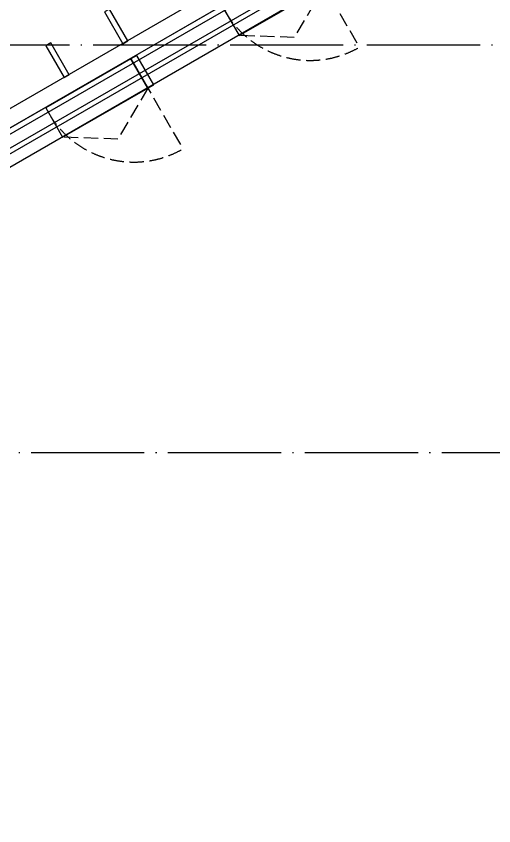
# Model space of a CAD drawing. Extents: x -1262219 to 73468, y -207485 to 163917.
# Drawn here: x 42998 to 47220, y 73500 to 80656 of the extents above; entities that cross this region are included whole.
import ezdxf

# ---------------------------------------------------------------- set-up
doc = ezdxf.new("R2010")
doc.units = 0
doc.header["$LTSCALE"] = 500
doc.header["$MEASUREMENT"] = 0
doc.linetypes.add('13#楼幕墙$0$DASH', pattern=[0.35, 0.25, -0.1])
doc.linetypes.add('X-104 13#平面$0$DOTE', pattern=[2.4200000000000004, 2, -0.2, 0.02, -0.2])
doc.layers.get('0').update_dxf_attribs({"linetype": 'CONTINUOUS'})
for name, color, linetype in [('13#楼幕墙$0$A-C_幕墙龙骨', 133, 'CONTINUOUS'), ('13#楼幕墙$0$A-C_玻璃幕墙', 140, 'CONTINUOUS'), ('13#楼幕墙$0$A-C_窗', 140, 'CONTINUOUS'), ('13#楼幕墙$0$A-TECH_结构', 21, 'CONTINUOUS'), ('13#楼幕墙$0$D-铝板', 181, 'CONTINUOUS'), ('X-104 13#平面$0$A-TECH_结构', 21, 'CONTINUOUS'), ('X-104 13#平面$0$A_AXIS-轴线', 36, 'X-104 13#平面$0$DOTE')]:
    doc.layers.add(name, color=color, linetype=linetype)
doc.layers.add('X-104 13#平面$0$000套内', color=226, linetype='CONTINUOUS', lineweight=30, plot=False)

# ---------------------------------------------------------------- blocks, each defined once
blk = doc.blocks.new('13#楼幕墙$0$A$C2B4E24BF')
at = {"linetype": '13#楼幕墙$0$DASH'}
for points in [[(5.000000000021828, 50.00000000008004), (5.000000000021828, 920.0000000000509)], [(4.99999999969441, 300), (459.9999999998472, 556.983625253335), (874.9999999999854, 299.9999999999854)]]:
    blk.add_lwpolyline(points, dxfattribs=at)
blk.add_lwpolyline([(4.99999999969441, 7.275957614183426e-12), (875, -7.275957614183426e-12), (874.9999999999854, 299.9999999999854), (4.99999999969441, 299.9999999999927)], close=True)
blk.add_arc((5.000000000021828, 50.00000000005821), 869.9999999999782, 0, 90, dxfattribs=at)
blk = doc.blocks.new('13#楼幕墙$0$ccdididi')
blk.add_lwpolyline([(50.00000000001455, 324.9999999999491), (0, 324.9999999999345), (0, 0), (50, 0)], close=True)
blk = doc.blocks.new('13#楼幕墙$0$A$C7A413A1D')
blk.add_lwpolyline([(-70, -300.0000000000001), (-10, -300), (-10, 0), (-70, -1.13686837721616e-13)], close=True)
blk = doc.blocks.new('13#楼幕墙')
at = {"layer": '13#楼幕墙$0$A-C_玻璃幕墙'}
for p, q in [((53293.20742207249, 85645.00747574437), (37799.99999999979, 76699.99999999991)), ((53287.88754627192, 85584.2010170999), (37849.99999999985, 76671.13248654053)), ((53271.92791887028, 85401.78164116651), (37999.99999999985, 76584.52994616209))]:
    blk.add_line(p, q, dxfattribs=at)
at = {"layer": '13#楼幕墙$0$A-TECH_结构'}
blk.add_lwpolyline([(4402.283722101345, 77599.99999999997), (-600.0000000001146, 77599.99999999997), (-600.0000000000582, 59999.99999999997), (21800.00000000001, 59999.99999999994), (21799.99999999999, 61599.99999999991), (58099.99999999993, 61600.00000000006), (58099.99999999987, 81220.00740966003), (53261.28816726917, 85280.16872387758), (38099.99999999985, 76526.79491924313), (38099.99999999985, 72299.99999999991), (12409.71024826031, 72299.99999999997), (4402.283722101213, 77600.00000000006)], dxfattribs=at)
at = {"layer": '13#楼幕墙$0$D-铝板'}
blk.add_lwpolyline([(37725.08619225933, 76829.9535375385), (53309.16704947412, 85827.42685167774), (53293.20742207248, 85645.00747574435), (37799.99999997837, 76700.00000003708)], close=True, dxfattribs=at)
at = {"layer": '13#楼幕墙$0$A-C_幕墙龙骨', "rotation": 29.95337307627283}
blk.add_blockref('13#楼幕墙$0$A$C7A413A1D', (44073.19444301713, 80315.02691708854), dxfattribs=at)
at = {"layer": '13#楼幕墙$0$A-C_窗', "rotation": 209.9533730763658}
for p in [(45576.45398669106, 81181.30386146076), (44016.87636213504, 80282.57273760677)]:
    blk.add_blockref('13#楼幕墙$0$A$C2B4E24BF', p, dxfattribs=at)
at = {"layer": '13#楼幕墙$0$D-铝板', "rotation": 29.95337307636523}
for p in [(43941.98210179206, 80412.53753970056), (43422.12289360719, 80112.96049841502)]:
    blk.add_blockref('13#楼幕墙$0$ccdididi', p, dxfattribs=at)
blk = doc.blocks.new('X-104 13#平面$0$轴网')
at = {"layer": 'X-104 13#平面$0$A_AXIS-轴线', "linetype": 'X-104 13#平面$0$DOTE'}
blk.add_line((60408.42140219617, 18000), (-2925.01551574981, 18000), dxfattribs=at)
blk = doc.blocks.new('X-104 13#平面')
at = {"layer": 'X-104 13#平面$0$000套内'}
blk.add_lwpolyline([(4100.000000000022, 77750.00000000006), (4100.000000000024, 68699.99999999999), (-750.0000000000621, 68699.99999999999), (-750.0000000000618, 59850), (21949.99999999995, 59850), (21949.99999999994, 61450), (58249.99999999994, 61450), (58249.99999999994, 71299.99999999971), (48400.00000000652, 71299.99999999971), (48400.00000000652, 73449.99999999971), (53400.00000000652, 73449.99999999971), (53400.00000000652, 80499.99999999971), (58249.99999999994, 80499.99999999971), (58249.99999999994, 81290.05161517872), (53288.97308394587, 85452.64044071968), (37949.99999999994, 76613.31606116104), (37949.99999999994, 72450), (12454.85512413029, 72449.99999999993), (4447.428597971128, 77750.00000000006)], close=True, dxfattribs=at)
at = {"layer": 'X-104 13#平面$0$A-TECH_结构'}
blk.add_lwpolyline([(58099.99999999994, 61600), (58099.99999999987, 81220.00740966003), (53261.28816726917, 85280.16872387758), (38099.99999999985, 76526.79491924313), (38099.99999999994, 72300), (12409.71024826038, 72299.99999999993), (4402.283722101213, 77600.00000000006), (-600.0000000000628, 77600), (-600.0000000000618, 60000), (21799.99999999995, 60000), (21799.99999999994, 61600)], close=True, dxfattribs=at)
at = {"layer": 'X-104 13#平面$0$A_AXIS-轴线', "linetype": 'X-104 13#平面$0$DOTE'}
blk.add_line((39500, 76800.00000000007), (60408.42140219617, 76800.00000000009), dxfattribs=at)
blk.add_blockref('X-104 13#平面$0$轴网', (0, 62400))
at = {"layer": 'X-104 13#平面$0$A-TECH_结构'}
blk.add_blockref('13#楼幕墙', (0, 0), dxfattribs=at)

msp = doc.modelspace()

# ---------------------------------------------------------------- block references
msp.add_blockref('X-104 13#平面', (0, 0))

doc.saveas('drawing.dxf')
